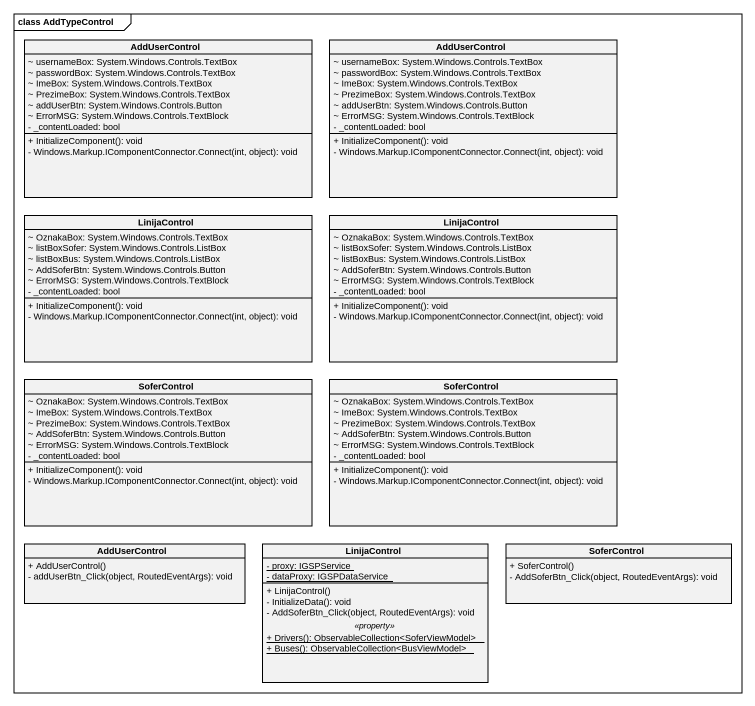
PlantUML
@startuml
mainframe class AddTypeControl
hide circle
hide empty members
skinparam classAttributeIconSize 0
class AddUserControl {
  ~ usernameBox: System.Windows.Controls.TextBox
  ~ passwordBox: System.Windows.Controls.TextBox
  ~ ImeBox: System.Windows.Controls.TextBox
  ~ PrezimeBox: System.Windows.Controls.TextBox
  ~ addUserBtn: System.Windows.Controls.Button
  ~ ErrorMSG: System.Windows.Controls.TextBlock
  - _contentLoaded: bool
  + InitializeComponent(): void
  - Windows.Markup.IComponentConnector.Connect(int, object): void
}
class "AddUserControl" as AddUserControl_2 {
  ~ usernameBox: System.Windows.Controls.TextBox
  ~ passwordBox: System.Windows.Controls.TextBox
  ~ ImeBox: System.Windows.Controls.TextBox
  ~ PrezimeBox: System.Windows.Controls.TextBox
  ~ addUserBtn: System.Windows.Controls.Button
  ~ ErrorMSG: System.Windows.Controls.TextBlock
  - _contentLoaded: bool
  + InitializeComponent(): void
  - Windows.Markup.IComponentConnector.Connect(int, object): void
}
class LinijaControl {
  ~ OznakaBox: System.Windows.Controls.TextBox
  ~ listBoxSofer: System.Windows.Controls.ListBox
  ~ listBoxBus: System.Windows.Controls.ListBox
  ~ AddSoferBtn: System.Windows.Controls.Button
  ~ ErrorMSG: System.Windows.Controls.TextBlock
  - _contentLoaded: bool
  + InitializeComponent(): void
  - Windows.Markup.IComponentConnector.Connect(int, object): void
}
class "LinijaControl" as LinijaControl_2 {
  ~ OznakaBox: System.Windows.Controls.TextBox
  ~ listBoxSofer: System.Windows.Controls.ListBox
  ~ listBoxBus: System.Windows.Controls.ListBox
  ~ AddSoferBtn: System.Windows.Controls.Button
  ~ ErrorMSG: System.Windows.Controls.TextBlock
  - _contentLoaded: bool
  + InitializeComponent(): void
  - Windows.Markup.IComponentConnector.Connect(int, object): void
}
class SoferControl {
  ~ OznakaBox: System.Windows.Controls.TextBox
  ~ ImeBox: System.Windows.Controls.TextBox
  ~ PrezimeBox: System.Windows.Controls.TextBox
  ~ AddSoferBtn: System.Windows.Controls.Button
  ~ ErrorMSG: System.Windows.Controls.TextBlock
  - _contentLoaded: bool
  + InitializeComponent(): void
  - Windows.Markup.IComponentConnector.Connect(int, object): void
}
class "SoferControl" as SoferControl_2 {
  ~ OznakaBox: System.Windows.Controls.TextBox
  ~ ImeBox: System.Windows.Controls.TextBox
  ~ PrezimeBox: System.Windows.Controls.TextBox
  ~ AddSoferBtn: System.Windows.Controls.Button
  ~ ErrorMSG: System.Windows.Controls.TextBlock
  - _contentLoaded: bool
  + InitializeComponent(): void
  - Windows.Markup.IComponentConnector.Connect(int, object): void
}
class "AddUserControl" as AddUserControl_3 {
  + AddUserControl()
  - addUserBtn_Click(object, RoutedEventArgs): void
}
class "LinijaControl" as LinijaControl_3 {
  {static} - proxy: IGSPService
  {static} - dataProxy: IGSPDataService
  --
  + LinijaControl()
  - InitializeData(): void
  - AddSoferBtn_Click(object, RoutedEventArgs): void
  .. <<property>> ..
  {static} + Drivers(): ObservableCollection<SoferViewModel>
  {static} + Buses(): ObservableCollection<BusViewModel>
}
class "SoferControl" as SoferControl_3 {
  + SoferControl()
  - AddSoferBtn_Click(object, RoutedEventArgs): void
}
@enduml
